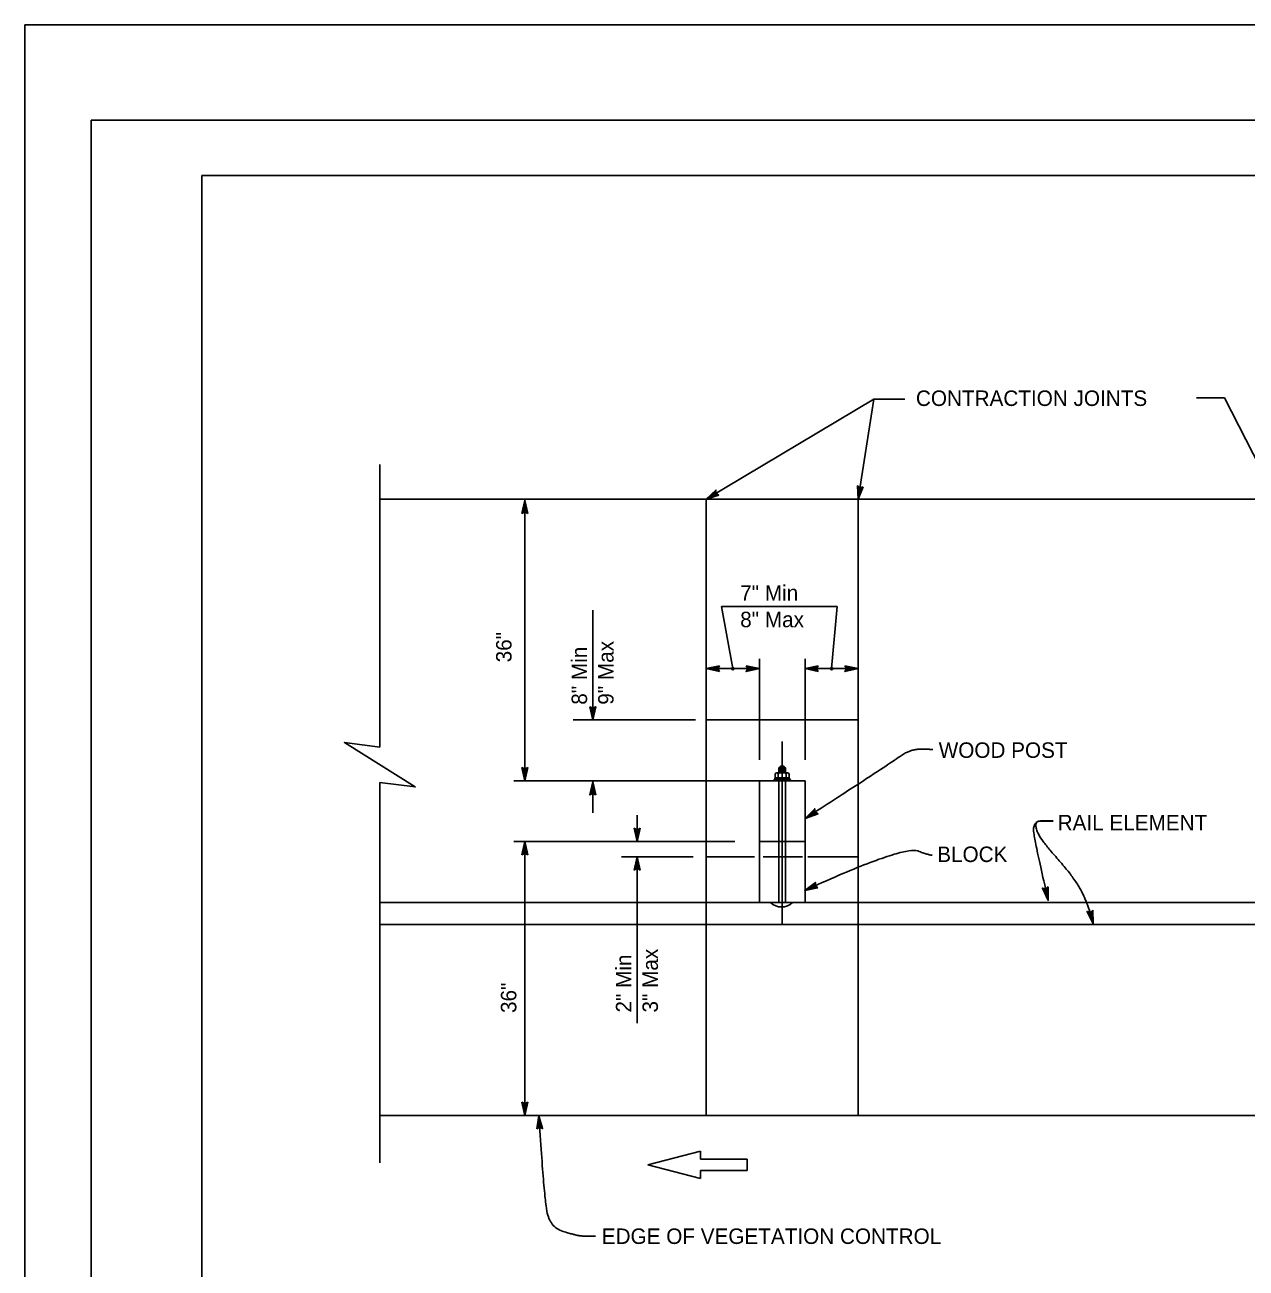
# Model space of a CAD drawing. Extents: x -893 to 867, y -474 to 712.
# Drawn here: x -893 to -341, y 150 to 712 of the extents above; entities that cross this region are included whole.
import ezdxf

# ---------------------------------------------------------------- set-up
doc = ezdxf.new("R2010")
doc.units = 0
for name, color, linetype in [('border_PLOTTING-ELEMENTS', 7, 'Continuous'), ('border_rw_22x34_Cut_Lines', 7, 'Continuous'), ('border_SHEET', 7, 'Continuous'), ('pp_PRESENTATION', 7, 'Continuous'), ('tcd_MISC', 7, 'Continuous'), ('tcd_RAILING', 7, 'Continuous'), ('tcd_RAILING-anno', 7, 'Continuous')]:
    doc.layers.add(name, color=color, linetype=linetype)

msp = doc.modelspace()

# ---------------------------------------------------------------- linework, layer by layer
at = {"layer": 'border_PLOTTING-ELEMENTS'}
for points in [[(-893.45, -474.04), (866.55, -474.04), (866.55, 711.96), (-893.45, 711.96)], [(-863.45, 668.96), (836.55, 668.96), (836.55, -431.04), (-863.45, -431.04)]]:
    msp.add_lwpolyline(points, close=True, dxfattribs=at)
at = {"layer": 'border_rw_22x34_Cut_Lines'}
msp.add_lwpolyline([(-863.45, 668.96), (836.55, 668.96), (836.55, -431.04), (-863.45, -431.04)], close=True, dxfattribs=at)
at = {"layer": 'border_SHEET'}
for p, q in [((-813.45, 643.96), (811.55, 643.96)), ((-813.45, -406.04), (-813.45, 643.96))]:
    msp.add_line(p, q, dxfattribs=at)
at = {"layer": 'pp_PRESENTATION'}
for p, q in [((-611.91, 196.89), (-588, 203.03)), ((-588, 203.03), (-588, 199.39)), ((-588.01, 190.75), (-611.91, 196.89)), ((-588, 199.39), (-566.9, 199.39)), ((-566.9, 199.39), (-566.9, 196.89)), ((-566.9, 196.89), (-566.9, 194.39)), ((-566.9, 194.39), (-588.01, 194.39)), ((-588.01, 194.39), (-588.01, 190.75))]:
    msp.add_line(p, q, dxfattribs=at)
at = {"layer": 'tcd_MISC'}
for p, q in [((139.11, 497.58), (-732.99, 497.58)), ((-585.45, 397.91), (-585.45, 497.58)), ((-516.71, 397.91), (-516.71, 497.58)), ((-516.71, 397.91), (-585.45, 397.91)), ((-585.45, 336.04), (-585.45, 397.91)), ((-516.71, 336.04), (-516.71, 397.91)), ((-585.45, 336.04), (-563.68, 336.04)), ((-585.45, 336.04), (-585.45, 219.19)), ((-559.78, 336.04), (-541.9, 336.04)), ((-539.49, 336.04), (-516.71, 336.04)), ((-516.71, 336.04), (-516.71, 219.19)), ((-732.99, 219.19), (139.11, 219.19))]:
    msp.add_line(p, q, dxfattribs=at)
at = {"layer": 'tcd_RAILING'}
for p, q in [((-732.99, 385.67), (-732.99, 513.32)), ((-552.58, 376.26), (-551.84, 376.99)), ((-550.36, 376.99), (-551.84, 376.99)), ((-549.63, 376.26), (-550.36, 376.99)), ((-554.4, 371.24), (-554.4, 371.61)), ((-554.4, 371.61), (-547.77, 371.61)), ((-547.77, 371.24), (-554.4, 371.24)), ((-554.22, 371.77), (-554.22, 373.34)), ((-547.98, 371.77), (-554.22, 371.77)), ((-548.63, 374), (-553.56, 374)), ((-552.88, 371.77), (-552.88, 373.43)), ((-549.63, 376.26), (-552.58, 376.26)), ((-552.58, 374.05), (-552.58, 376.26)), ((-552.58, 375.15), (-549.75, 375.15)), ((-549.63, 374.05), (-552.58, 374.05)), ((-550.09, 375.61), (-552.21, 375.61)), ((-550.09, 374.67), (-552.21, 374.67)), ((-549.63, 374.05), (-549.63, 376.26)), ((-549.32, 373.33), (-549.32, 371.77)), ((-547.98, 371.77), (-547.98, 373.37)), ((-547.77, 371.61), (-547.77, 371.24)), ((-732.99, 197.79), (-732.99, 369.67)), ((-561.41, 370.43), (-540.79, 370.43)), ((-561.41, 315.43), (-561.41, 370.43)), ((-552.6, 315.4), (-552.6, 370.45)), ((-549.6, 315.43), (-549.6, 370.43)), ((-540.79, 315.43), (-540.79, 370.43)), ((-561.41, 342.93), (-540.79, 342.93)), ((-732.99, 315.43), (139.11, 315.43)), ((-732.99, 305.43), (139.11, 305.43))]:
    msp.add_line(p, q, dxfattribs=at)
msp.add_lwpolyline([(-732.99, 385.67), (-748.99, 387.67), (-716.99, 367.67), (-732.99, 369.67)], dxfattribs=at)
msp.add_lwpolyline([(-554.78, 370.43), (-547.42, 370.43), (-547.42, 370.96), (-554.78, 370.96)], close=True, dxfattribs=at)
for centre, radius, start, end in [((-553.55, 373.33), 0.669, 8.2125, 179.2776), ((-552.21, 373.33), 0.669, 91.8976, 179.5004), ((-549.99, 373.33), 0.669, 359.6015, 87.0732), ((-548.65, 373.33), 0.669, 3.6172, 175.1952), ((-551.42, 320.62), 7.22, 226.5443, 313.7754)]:
    msp.add_arc(centre, radius, start, end, dxfattribs=at)
at = {"layer": 'tcd_RAILING-anno'}
for p, q in [((-509.74, 542.81), (-585.45, 497.58)), ((-509.74, 542.81), (-516.71, 497.58)), ((-509.74, 542.81), (-495.61, 542.81)), ((-351.16, 543.42), (-363.84, 543.42)), ((-351.16, 543.42), (-327.79, 497.58)), ((-668.77, 491.12), (-667.43, 497.12)), ((-668.41, 491.33), (-667.43, 495.74)), ((-668.06, 491.57), (-667.43, 494.35)), ((-667.43, 370.43), (-667.43, 497.58)), ((-667.43, 497.12), (-667.43, 497.12)), ((-667.43, 497.12), (-666.1, 491.11)), ((-667.43, 495.72), (-666.46, 491.35)), ((-667.43, 494.35), (-666.81, 491.53)), ((-667.43, 491.92), (-668.77, 491.12)), ((-668.77, 491.12), (-668.77, 491.12)), ((-667.71, 491.74), (-667.43, 492.97)), ((-667.43, 492.97), (-667.17, 491.76)), ((-666.1, 491.12), (-667.43, 491.92)), ((-666.1, 491.12), (-666.1, 491.12)), ((-636.73, 397.96), (-636.73, 447.43)), ((-578.6, 449.2), (-573.44, 421.07)), ((-526.23, 449.2), (-578.6, 449.2)), ((-526.23, 449.2), (-528.76, 421.07)), ((-585.47, 405.97), (-585.47, 425.53)), ((-585.47, 421.07), (-579.47, 422.4)), ((-584.08, 421.08), (-579.7, 422.04)), ((-582.71, 421.07), (-579.88, 421.7)), ((-581.32, 421.07), (-580.12, 421.34)), ((-579.47, 422.4), (-580.27, 421.07)), ((-579.47, 422.4), (-579.47, 422.4)), ((-567.41, 422.41), (-567.41, 422.41)), ((-561.41, 379.88), (-561.41, 425.53)), ((-540.79, 379.88), (-540.79, 425.53)), ((-540.79, 421.07), (-534.79, 422.4)), ((-539.4, 421.08), (-535.03, 422.04)), ((-538.03, 421.07), (-535.2, 421.7)), ((-536.65, 421.07), (-535.44, 421.34)), ((-534.79, 422.4), (-535.59, 421.07)), ((-534.79, 422.4), (-534.79, 422.4)), ((-522.73, 422.41), (-522.73, 422.41)), ((-516.73, 405.97), (-516.73, 425.53)), ((-579.47, 419.73), (-585.47, 421.07)), ((-585.47, 421.07), (-585.47, 421.07)), ((-561.41, 421.07), (-585.47, 421.07)), ((-579.69, 420.09), (-584.09, 421.07)), ((-579.92, 420.45), (-582.71, 421.07)), ((-580.09, 420.8), (-581.32, 421.07)), ((-580.27, 421.07), (-579.47, 419.73)), ((-579.47, 419.73), (-579.47, 419.73)), ((-567.41, 419.74), (-567.41, 419.74)), ((-561.41, 421.07), (-561.41, 421.07)), ((-534.79, 419.73), (-540.79, 421.07)), ((-540.79, 421.07), (-540.79, 421.07)), ((-516.73, 421.07), (-540.79, 421.07)), ((-535.01, 420.09), (-539.41, 421.07)), ((-535.24, 420.45), (-538.03, 421.07)), ((-535.42, 420.8), (-536.65, 421.07)), ((-535.59, 421.07), (-534.79, 419.73)), ((-534.79, 419.73), (-534.79, 419.73)), ((-522.73, 419.74), (-522.73, 419.74)), ((-516.73, 421.07), (-516.73, 421.07)), ((-590.32, 397.93), (-645.57, 397.93)), ((-551.1, 388.12), (-551.1, 364.22)), ((-667.43, 370.43), (-668.76, 376.43)), ((-668.76, 376.43), (-668.76, 376.43)), ((-668.76, 376.43), (-667.43, 375.63)), ((-667.43, 375.63), (-666.09, 376.43)), ((-666.09, 376.43), (-667.43, 370.43)), ((-666.09, 376.43), (-666.09, 376.43)), ((-667.43, 371.82), (-668.4, 376.2)), ((-667.43, 373.19), (-668.05, 376.02)), ((-667.43, 374.57), (-667.7, 375.78)), ((-666.45, 376.21), (-667.43, 371.81)), ((-666.81, 375.98), (-667.43, 373.19)), ((-667.15, 375.8), (-667.43, 374.57)), ((-561.41, 370.43), (-672.4, 370.43)), ((-667.43, 370.43), (-667.43, 370.43)), ((-636.73, 355.89), (-636.73, 369.89)), ((-551.1, 370.07), (-551.1, 305.85)), ((-551.1, 362.11), (-551.1, 358.87)), ((-616.64, 342.93), (-616.64, 354.89)), ((-551.1, 356.03), (-551.1, 330.52)), ((-536.37, 357.78), (-536.37, 357.78)), ((-534.92, 355.53), (-534.92, 355.53)), ((-616.64, 342.93), (-617.97, 348.93)), ((-617.97, 348.93), (-617.97, 348.93)), ((-617.97, 348.93), (-616.64, 348.13)), ((-616.64, 344.32), (-617.61, 348.7)), ((-616.64, 345.69), (-617.26, 348.52)), ((-616.64, 348.13), (-615.3, 348.93)), ((-615.3, 348.93), (-616.64, 342.93)), ((-615.66, 348.71), (-616.64, 344.31)), ((-616.02, 348.48), (-616.64, 345.69)), ((-616.36, 348.3), (-616.64, 347.07)), ((-615.3, 348.93), (-615.3, 348.93)), ((-540.69, 353.4), (-540.69, 353.4)), ((-572.47, 342.92), (-672.4, 342.92)), ((-668.77, 336.93), (-667.43, 342.93)), ((-667.43, 342.93), (-667.43, 342.93)), ((-667.43, 342.93), (-666.1, 336.93)), ((-667.43, 219.19), (-667.43, 342.92)), ((-616.64, 347.07), (-616.9, 348.28)), ((-616.64, 342.93), (-616.64, 342.93)), ((-667.43, 337.73), (-668.77, 336.93)), ((-668.41, 337.15), (-667.43, 341.55)), ((-668.06, 337.38), (-667.43, 340.17)), ((-667.71, 337.56), (-667.43, 338.79)), ((-667.43, 341.54), (-666.46, 337.17)), ((-667.43, 340.17), (-666.81, 337.34)), ((-667.43, 338.79), (-667.17, 337.58)), ((-666.1, 336.93), (-667.43, 337.73)), ((-668.77, 336.93), (-668.77, 336.93)), ((-666.1, 336.93), (-666.1, 336.93)), ((-591.32, 336.04), (-623.82, 336.04)), ((-617.98, 330.06), (-616.64, 336.06)), ((-617.62, 330.27), (-616.64, 334.68)), ((-617.26, 330.51), (-616.64, 333.29)), ((-616.92, 330.68), (-616.64, 331.91)), ((-616.64, 336.06), (-616.64, 336.06)), ((-616.64, 336.06), (-615.31, 330.06)), ((-616.64, 260.88), (-616.64, 336.04)), ((-616.64, 334.66), (-615.67, 330.29)), ((-616.64, 333.29), (-616.02, 330.47)), ((-616.64, 331.91), (-616.37, 330.7)), ((-551.1, 332.27), (-551.1, 328.83)), ((-616.64, 330.86), (-617.98, 330.06)), ((-617.98, 330.06), (-617.98, 330.06)), ((-615.31, 330.06), (-616.64, 330.86)), ((-615.31, 330.06), (-615.31, 330.06)), ((-433.49, 321.91), (-433.49, 321.91)), ((-430.89, 322.51), (-430.89, 322.51)), ((-430.84, 316.37), (-430.84, 316.37)), ((-413.27, 311.37), (-413.27, 311.37)), ((-410.66, 311.98), (-410.66, 311.98)), ((-410.61, 305.83), (-410.61, 305.83)), ((-667.43, 219.19), (-668.76, 225.19)), ((-668.76, 225.19), (-668.76, 225.19)), ((-668.76, 225.19), (-667.43, 224.39)), ((-667.43, 220.58), (-668.4, 224.95)), ((-667.43, 221.95), (-668.05, 224.77)), ((-667.43, 224.39), (-666.09, 225.19)), ((-666.09, 225.19), (-667.43, 219.19)), ((-666.45, 224.97), (-667.43, 220.57)), ((-666.81, 224.74), (-667.43, 221.95)), ((-666.09, 225.19), (-666.09, 225.19)), ((-667.43, 223.33), (-667.7, 224.54)), ((-667.15, 224.56), (-667.43, 223.33)), ((-667.43, 219.19), (-667.43, 219.19))]:
    msp.add_line(p, q, dxfattribs=at)
for points in [[(-579.71, 499.48), (-585.45, 497.58), (-581.05, 501.74), (-581.06, 501.33), (-584.28, 498.29), (-580.07, 499.67), (-580.42, 499.87), (-583.12, 498.98), (-581.06, 500.92), (-581.06, 500.51), (-581.95, 499.67), (-580.78, 500.06), (-581.06, 500.21), (-581.05, 501.74), (-581.06, 500.21)], [(-514.51, 503.22), (-516.71, 497.58), (-517.11, 503.62), (-516.79, 503.36), (-516.51, 498.94), (-514.89, 503.07), (-515.26, 502.91), (-516.3, 500.27), (-516.48, 503.1), (-516.17, 502.84), (-516.09, 501.62), (-515.64, 502.76), (-515.93, 502.64), (-517.11, 503.62), (-515.93, 502.64)], [(-567.41, 422.41), (-561.41, 421.07), (-567.41, 419.74), (-567.2, 420.1), (-562.8, 421.07), (-567.2, 422.06), (-566.99, 421.7), (-564.17, 421.08), (-566.99, 420.45), (-566.77, 420.81), (-565.56, 421.08), (-566.78, 421.35), (-566.61, 421.07), (-567.41, 419.74), (-566.61, 421.07)], [(-522.73, 422.41), (-516.73, 421.07), (-522.74, 419.74), (-522.52, 420.1), (-518.13, 421.07), (-522.52, 422.06), (-522.31, 421.7), (-519.5, 421.08), (-522.31, 420.45), (-522.09, 420.81), (-520.88, 421.08), (-522.1, 421.35), (-521.93, 421.07), (-522.74, 419.74), (-521.93, 421.07)], [(-638.05, 403.86), (-636.73, 397.96), (-635.42, 403.86), (-635.77, 403.65), (-636.73, 399.33), (-637.7, 403.65), (-637.35, 403.45), (-636.73, 400.68), (-636.12, 403.44), (-636.47, 403.23), (-636.73, 402.04), (-637, 403.24), (-636.73, 403.08), (-635.42, 403.86), (-636.73, 403.08)], [(-635.41, 363.99), (-636.73, 369.89), (-638.04, 363.99), (-637.69, 364.2), (-636.74, 368.52), (-635.76, 364.19), (-636.11, 364.4), (-636.73, 367.17), (-637.34, 364.41), (-636.99, 364.62), (-636.73, 365.81), (-636.46, 364.61), (-636.73, 364.77), (-638.04, 363.99), (-636.73, 364.77)], [(-534.92, 355.53), (-540.69, 353.4), (-536.37, 357.78), (-536.36, 357.36), (-539.52, 354.16), (-535.29, 355.72), (-535.66, 355.9), (-538.37, 354.9), (-536.34, 356.95), (-536.33, 356.54), (-537.21, 355.65), (-536.03, 356.08), (-536.32, 356.23), (-536.37, 357.78), (-536.32, 356.23)], [(-535.01, 322.09), (-540.93, 320.84), (-536.1, 324.48), (-536.15, 324.08), (-539.68, 321.41), (-535.34, 322.32), (-535.68, 322.55), (-538.45, 321.96), (-536.19, 323.67), (-536.24, 323.27), (-537.22, 322.53), (-536.01, 322.78), (-536.27, 322.96), (-536.1, 324.48), (-536.27, 322.96)], [(-430.89, 322.51), (-430.84, 316.37), (-433.49, 321.91), (-433.1, 321.78), (-431.16, 317.72), (-431.19, 322.23), (-431.49, 321.94), (-431.47, 319.06), (-432.71, 321.65), (-432.31, 321.53), (-431.78, 320.4), (-431.79, 321.65), (-432.02, 321.43), (-433.49, 321.91), (-432.02, 321.43)], [(-410.66, 311.98), (-410.61, 305.83), (-413.27, 311.37), (-412.87, 311.25), (-410.93, 307.18), (-410.96, 311.69), (-411.26, 311.4), (-411.24, 308.52), (-412.48, 311.12), (-412.08, 310.99), (-411.55, 309.87), (-411.56, 311.12), (-411.79, 310.9), (-413.27, 311.37), (-411.79, 310.9)], [(-662.02, 213.08), (-661.08, 219.05), (-659.4, 213.24), (-659.76, 213.43), (-660.99, 217.69), (-661.69, 213.31), (-661.35, 213.54), (-660.91, 216.34), (-660.12, 213.62), (-660.49, 213.8), (-660.83, 214.98), (-661.02, 213.77), (-660.76, 213.94), (-659.4, 213.24), (-660.76, 213.94)]]:
    msp.add_lwpolyline(points, close=True, dxfattribs=at)
for centre, radius in [((-573.44, 421.07), 0.5), ((-528.76, 421.07), 0.5), ((-528.76, 421.07), 0.125)]:
    msp.add_circle(centre, radius, dxfattribs=at)
for points in [[(-540.69, 353.4), (-502.91, 377.82), (-496, 382.84), (-491.65, 384.51), (-487.31, 384.85), (-482.96, 384.51)], [(-430.84, 316.37), (-437.76, 346.19), (-437.32, 350.51), (-435.16, 352.68), (-428.68, 352.24)], [(-410.83, 306.11), (-412.09, 312.64), (-418.21, 325.7), (-435.48, 345.09), (-436.96, 352.26), (-432.96, 352.04), (-428.68, 352.24)], [(-540.93, 320.84), (-496.73, 341.03), (-482.98, 336.29), (-483.43, 336.92)], [(-661.08, 219.05), (-658.77, 182.09), (-655.99, 168.69), (-644.55, 165.01), (-639.36, 164.53), (-635.47, 164.67)]]:
    msp.add_open_spline(points, degree=2, dxfattribs=at)

# ---------------------------------------------------------------- texts
for s, p in [('CONTRACTION JOINTS', (-490.65, 539.76)), ('7" Min', (-570.09, 451.79)), ('8" Max', (-570.09, 439.79)), ('WOOD POST', (-480.36, 380.76)), ('RAIL ELEMENT', (-426.6, 348.02)), ('BLOCK', (-481.04, 333.7)), ('EDGE OF VEGETATION CONTROL', (-632.66, 161.13))]:
    msp.add_text(s, height=7, dxfattribs=at).set_placement(p)
for s, p in [('36"', (-673.45, 423.92)), ('9" Max', (-627.32, 404.78)), ('8" Min', (-639.32, 404.78)), ('3" Max', (-607.27, 265.69)), ('2" Min', (-619.27, 265.69)), ('36"', (-671.28, 265.49))]:
    msp.add_text(s, height=7, rotation=90, dxfattribs=at).set_placement(p)

doc.saveas('drawing.dxf')
